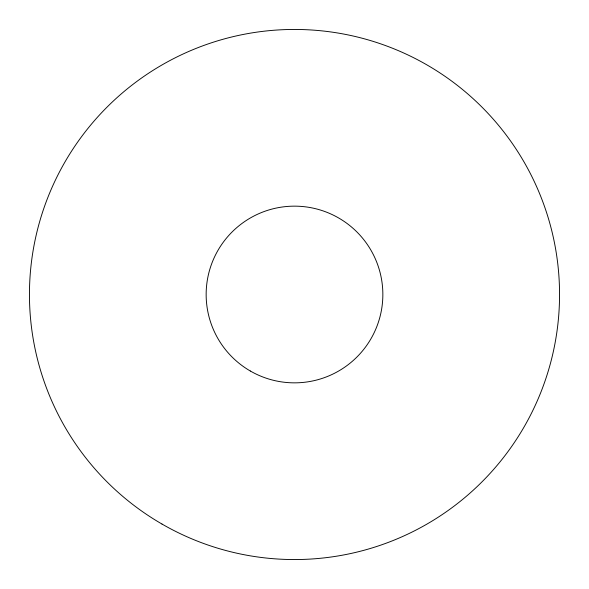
<?xml version="1.0" encoding="UTF-8"?>
<svg xmlns="http://www.w3.org/2000/svg" width="589" height="589" viewBox="0 0 589 589"><rect width="100%" height="100%" fill="white"/><g stroke="black" fill="none" stroke-linecap="round" stroke-linejoin="round"><path stroke-width="0.88" d="M161.975 524.041A265.05 265.05 0 0 0 559.55 294.5A265.05 265.05 0 0 0 161.975 64.959A265.05 265.05 0 0 0 161.975 524.041M250.325 371.011A88.35 88.35 0 0 0 382.85 294.5A88.35 88.35 0 0 0 250.325 217.989A88.35 88.35 0 0 0 250.325 371.011"/></g></svg>
